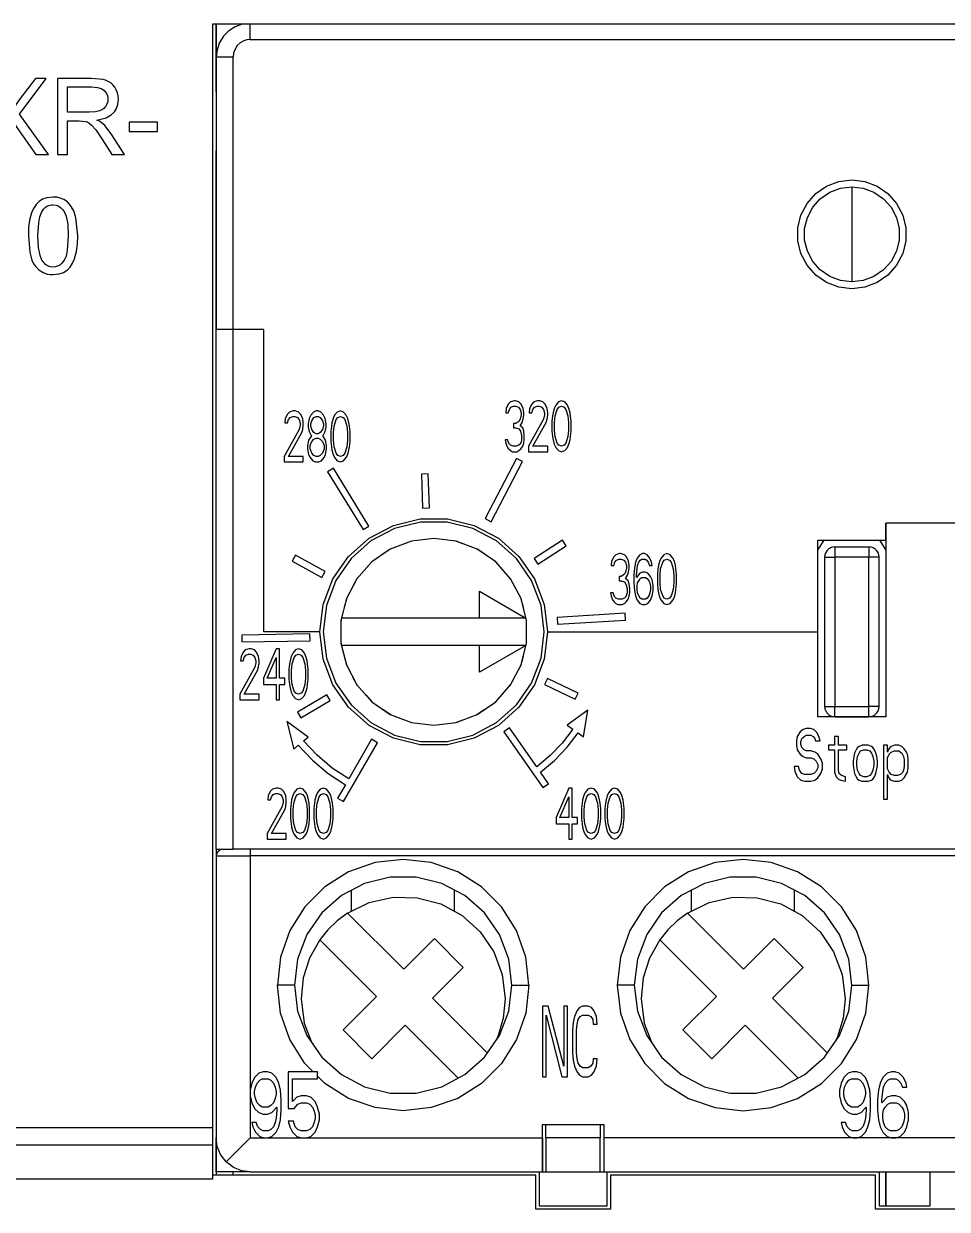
# Model space of a CAD drawing. Header units: millimetres. Extents: x 0 to 156, y 0 to 155.
# Drawn here: x 49.84 to 77.01, y 57.5 to 92.4 of the extents above; entities that cross this region are included whole.
import ezdxf

# ---------------------------------------------------------------- set-up
doc = ezdxf.new("R2010")
doc.units = ezdxf.units.MM

# ---------------------------------------------------------------- blocks, each defined once
blk = doc.blocks.new('CHINT_70dbcf6fe7c4519691b3c42ff544d895_FACE_0')
at = {"color": 7, "linetype": 'CONTINUOUS', "true_color": 0x40d9ff}
for p, q in [((56, 83.4), (56, 91.413)), ((55.5, 68.1), (55.5, 83.4)), ((56, 68.1), (56, 83.4)), ((61.248, 77.171), (61.042, 77.094)), ((62.758, 77.094), (62.552, 77.171)), ((73.2, 76.9), (73.387, 77.2)), ((75.012, 77.2), (75.2, 76.9)), ((60.633, 76.939), (60.415, 76.792)), ((63.385, 76.792), (63.167, 76.939)), ((73.7, 77), (74.7, 77)), ((60.091, 76.568), (59.901, 76.36)), ((63.899, 76.36), (63.709, 76.568)), ((73.4, 76.7), (73.4, 72.3)), ((75, 72.3), (75, 76.7)), ((59.652, 76.079), (59.512, 75.824)), ((64.288, 75.824), (64.148, 76.079)), ((59.342, 75.501), (59.264, 75.213)), ((64.536, 75.213), (64.458, 75.501)), ((59.174, 74.848), (59.17, 74.806)), ((64.63, 74.806), (64.626, 74.848)), ((65.25, 74.5), (73.2, 74.5)), ((59.17, 74.194), (59.174, 74.152)), ((64.626, 74.152), (64.63, 74.194)), ((59.264, 73.787), (59.342, 73.499)), ((64.458, 73.499), (64.536, 73.787)), ((59.512, 73.176), (59.652, 72.921)), ((64.148, 72.921), (64.288, 73.176)), ((59.901, 72.64), (60.091, 72.432)), ((63.709, 72.432), (63.899, 72.64)), ((60.415, 72.208), (60.633, 72.061)), ((61.042, 71.906), (61.248, 71.829)), ((62.552, 71.829), (62.758, 71.906)), ((63.167, 72.061), (63.385, 72.208)), ((73.7, 72), (74.7, 72)), ((100, 68.1), (56, 68.1)), ((59.485, 66.275), (59.485, 66.893)), ((62.515, 66.267), (62.515, 66.893)), ((69.485, 66.275), (69.485, 66.893)), ((72.515, 66.267), (72.515, 66.893)), ((56, 58.5), (56, 58.6)), ((56.5, 58.6), (65.1, 58.6)), ((65.1, 58.6), (66.9, 58.6)), ((66.9, 58.6), (89.1, 58.6)), ((75.2, 57.6), (75.2, 57.625))]:
    blk.add_line(p, q, dxfattribs=at)
for points in [[(55.4, 59.9), (55.4, 92.4), (100.6, 92.4), (100.6, 59.9)], [(55.5, 90.4), (55.5, 90.4), (55.5, 92.4)], [(55.5, 92.4), (55.5, 91.413), (55.5, 83.4)], [(56.343, 92.4), (56.261, 92.385), (56.055, 92.309), (55.87, 92.19), (55.715, 92.033), (55.598, 91.844), (55.525, 91.634), (55.5, 91.413)], [(56.5, 91.94), (56.5, 92.063), (56.5, 92.179), (56.5, 92.28), (56.5, 92.36), (56.5, 92.4)], [(56.5, 91.94), (56.404, 91.93), (56.311, 91.9), (56.208, 91.84), (56.121, 91.756), (56.055, 91.653), (56.014, 91.536), (56, 91.413)], [(56.5, 91.94), (100, 91.94), (100, 90.8)], [(56, 91.413), (55.889, 91.413), (55.783, 91.413), (55.688, 91.413), (55.609, 91.413), (55.55, 91.413), (55.513, 91.413), (55.5, 91.413)], [(48.871, 88.55), (49.429, 89.328), (49.536, 89.498), (49.635, 89.348), (50.198, 88.55), (50.564, 88.55), (49.718, 89.735), (50.502, 90.788), (50.18, 90.788), (49.73, 90.195), (49.551, 89.938), (49.373, 90.213), (48.967, 90.788), (48.615, 90.788), (49.381, 89.716), (48.514, 88.55), (48.871, 88.55)], [(51.129, 88.549), (51.129, 89.543), (51.473, 89.543), (51.665, 89.526), (51.712, 89.508), (51.768, 89.472), (51.836, 89.416), (51.956, 89.278), (52.135, 89.016), (52.431, 88.549), (52.803, 88.549), (52.413, 89.159), (52.226, 89.4), (52.109, 89.501), (52.05, 89.538), (51.992, 89.565), (52.261, 89.634), (52.41, 89.717), (52.504, 89.806), (52.567, 89.906), (52.606, 90.022), (52.618, 90.096), (52.622, 90.176), (52.615, 90.273), (52.594, 90.365), (52.561, 90.452), (52.517, 90.532), (52.463, 90.599), (52.4, 90.655), (52.307, 90.712), (52.243, 90.738), (52.177, 90.757), (51.823, 90.786), (50.833, 90.786), (50.833, 88.549), (51.129, 88.549)], [(51.129, 90.541), (51.835, 90.541), (52.008, 90.526), (52.119, 90.491), (52.169, 90.462), (52.209, 90.43), (52.27, 90.349), (52.303, 90.275), (52.313, 90.226), (52.317, 90.175), (52.309, 90.097), (52.286, 90.028), (52.247, 89.963), (52.196, 89.907), (52.138, 89.866), (52.07, 89.835), (51.946, 89.81), (51.766, 89.801), (51.129, 89.801), (51.129, 90.541)], [(55.5, 90.4), (55.5, 90.344), (55.5, 90.177), (55.5, 89.911), (55.5, 89.559), (55.5, 89.262)], [(53.778, 89.223), (53.778, 89.498), (52.939, 89.498), (52.939, 89.223), (53.778, 89.223)], [(55.5, 89.5), (55.5, 89.5), (55.5, 89.473), (55.5, 89.392), (55.5, 89.262)], [(55.5, 89.262), (55.5, 89.091), (55.5, 88.887), (55.5, 88.662)], [(55.5, 83.4), (55.5, 88.662), (55.5, 88.662)], [(73.817, 87.754), (74.2, 87.8), (74.583, 87.754), (74.944, 87.617), (75.261, 87.398), (75.517, 87.109), (75.696, 86.767), (75.788, 86.393), (75.788, 86.007), (75.696, 85.633), (75.517, 85.291), (75.261, 85.002), (74.944, 84.783), (74.583, 84.646), (74.2, 84.6), (73.817, 84.646), (73.456, 84.783), (73.139, 85.002), (72.883, 85.291), (72.704, 85.633), (72.612, 86.007), (72.612, 86.393), (72.704, 86.767), (72.883, 87.109), (73.139, 87.398), (73.456, 87.617), (73.817, 87.754)], [(74.2, 84.8), (73.865, 84.841), (73.549, 84.96), (73.272, 85.152), (73.048, 85.405), (72.891, 85.704), (72.81, 86.031), (72.81, 86.369), (72.891, 86.696), (73.048, 86.995), (73.272, 87.248), (73.549, 87.44), (73.865, 87.559), (74.2, 87.6)], [(74.2, 87.6), (74.535, 87.559), (74.851, 87.44), (75.128, 87.248), (75.352, 86.995), (75.509, 86.696), (75.59, 86.369), (75.59, 86.031), (75.509, 85.704), (75.352, 85.405), (75.128, 85.152), (74.851, 84.96), (74.535, 84.841), (74.2, 84.8)], [(74.2, 87.6), (74.2, 87.565), (74.2, 87.461), (74.2, 87.295), (74.2, 87.073), (74.2, 86.807), (74.2, 86.512), (74.2, 86.2), (74.2, 85.888), (74.2, 85.593), (74.2, 85.327), (74.2, 85.105), (74.2, 84.939), (74.2, 84.835), (74.2, 84.8)], [(50.614, 85.018), (50.702, 85.014), (50.883, 85.034), (51.01, 85.08), (51.113, 85.146), (51.202, 85.236), (51.276, 85.347), (51.336, 85.482), (51.392, 85.697), (51.42, 85.911), (51.429, 86.153), (51.376, 86.687), (51.31, 86.892), (51.219, 87.053), (51.123, 87.156), (51.019, 87.226), (50.912, 87.269), (50.811, 87.29), (50.702, 87.297), (50.521, 87.277), (50.393, 87.231), (50.29, 87.165), (50.201, 87.076), (50.127, 86.964), (50.068, 86.829), (50.011, 86.615), (49.983, 86.402), (49.974, 86.161), (50.013, 85.673), (50.077, 85.444), (50.12, 85.35), (50.171, 85.271), (50.287, 85.151), (50.409, 85.075), (50.532, 85.032), (50.614, 85.018)], [(50.654, 87.064), (50.699, 87.067), (50.794, 87.055), (50.869, 87.026), (50.93, 86.984), (50.981, 86.933), (51.027, 86.868), (51.084, 86.738), (51.131, 86.501), (51.149, 86.152), (51.121, 85.733), (51.082, 85.559), (51.03, 85.438), (50.963, 85.349), (50.897, 85.293), (50.833, 85.261), (50.77, 85.244), (50.702, 85.238), (50.615, 85.248), (50.538, 85.275), (50.477, 85.315), (50.425, 85.367), (50.399, 85.401), (50.374, 85.439), (50.318, 85.572), (50.272, 85.809), (50.255, 86.155), (50.278, 86.543), (50.314, 86.716), (50.361, 86.846), (50.423, 86.943), (50.481, 86.999), (50.542, 87.035), (50.612, 87.058), (50.654, 87.064)], [(56, 83.4), (55.513, 83.4), (55.5, 83.4)], [(56, 83.4), (55.889, 83.4), (55.783, 83.4), (55.688, 83.4), (55.609, 83.4), (55.55, 83.4), (55.513, 83.4)], [(58.55, 74.5), (56.9, 74.5), (56.9, 83.4), (56, 83.4)], [(57.5, 79.5), (58.062, 79.5), (58.062, 79.66), (57.625, 79.66), (58.016, 80.362), (58.047, 80.457), (58.062, 80.585), (58.062, 80.649), (58.047, 80.777), (57.984, 80.904), (57.922, 80.968), (57.828, 81), (57.766, 81), (57.656, 80.968), (57.594, 80.904), (57.531, 80.777), (57.516, 80.649), (57.594, 80.649), (57.625, 80.745), (57.672, 80.809), (57.75, 80.84), (57.812, 80.84), (57.891, 80.809), (57.937, 80.745), (57.969, 80.649), (57.969, 80.585), (57.937, 80.457), (57.5, 79.66), (57.5, 79.5)], [(58.281, 80.234), (58.219, 80.138), (58.188, 79.979), (58.188, 79.883), (58.219, 79.723), (58.266, 79.628), (58.344, 79.532), (58.422, 79.5), (58.516, 79.5), (58.594, 79.532), (58.672, 79.628), (58.719, 79.723), (58.75, 79.883), (58.75, 79.979), (58.719, 80.138), (58.656, 80.234), (58.625, 80.266), (58.656, 80.298), (58.703, 80.394), (58.734, 80.521), (58.734, 80.617), (58.703, 80.777), (58.656, 80.872), (58.578, 80.968), (58.5, 81), (58.437, 81), (58.359, 80.968), (58.281, 80.872), (58.234, 80.777), (58.203, 80.617), (58.203, 80.521), (58.234, 80.394), (58.281, 80.298), (58.313, 80.266), (58.281, 80.234)], [(58.875, 80.106), (58.891, 79.947), (58.906, 79.851), (58.937, 79.723), (58.984, 79.628), (59.062, 79.532), (59.156, 79.5), (59.25, 79.532), (59.328, 79.628), (59.375, 79.723), (59.406, 79.851), (59.422, 79.947), (59.437, 80.106), (59.437, 80.394), (59.422, 80.553), (59.406, 80.649), (59.375, 80.777), (59.328, 80.872), (59.25, 80.968), (59.156, 81), (59.062, 80.968), (58.984, 80.872), (58.937, 80.777), (58.906, 80.649), (58.891, 80.553), (58.875, 80.394), (58.875, 80.106)], [(64.548, 80.055), (64.564, 80.151), (64.564, 80.279), (64.548, 80.406), (64.517, 80.502), (64.439, 80.566), (64.501, 80.662), (64.533, 80.757), (64.548, 80.885), (64.548, 80.949), (64.533, 81.077), (64.47, 81.204), (64.407, 81.268), (64.298, 81.3), (64.266, 81.3), (64.157, 81.268), (64.094, 81.204), (64.031, 81.077), (64.016, 80.949), (64.094, 80.949), (64.125, 81.045), (64.172, 81.109), (64.251, 81.14), (64.313, 81.14), (64.392, 81.109), (64.439, 81.045), (64.47, 80.949), (64.47, 80.885), (64.439, 80.757), (64.407, 80.694), (64.313, 80.63), (64.251, 80.63), (64.251, 80.502), (64.313, 80.502), (64.407, 80.47), (64.454, 80.406), (64.486, 80.279), (64.486, 80.151), (64.47, 80.087), (64.439, 80.023), (64.407, 79.991), (64.329, 79.96), (64.235, 79.96), (64.157, 79.991), (64.125, 80.023), (64.094, 80.087), (64.078, 80.151), (64, 80.151), (64.016, 80.055), (64.047, 79.96), (64.094, 79.896), (64.157, 79.832), (64.219, 79.8), (64.345, 79.8), (64.407, 79.832), (64.47, 79.896), (64.517, 79.96), (64.548, 80.055)], [(64.689, 79.8), (65.253, 79.8), (65.253, 79.96), (64.814, 79.96), (65.206, 80.662), (65.237, 80.757), (65.253, 80.885), (65.253, 80.949), (65.237, 81.077), (65.175, 81.204), (65.112, 81.268), (65.018, 81.3), (64.955, 81.3), (64.846, 81.268), (64.783, 81.204), (64.72, 81.077), (64.705, 80.949), (64.783, 80.949), (64.814, 81.045), (64.861, 81.109), (64.94, 81.14), (65.002, 81.14), (65.081, 81.109), (65.128, 81.045), (65.159, 80.949), (65.159, 80.885), (65.128, 80.757), (64.689, 79.96), (64.689, 79.8)], [(65.378, 80.406), (65.394, 80.247), (65.41, 80.151), (65.441, 80.023), (65.488, 79.928), (65.566, 79.832), (65.66, 79.8), (65.754, 79.832), (65.832, 79.928), (65.879, 80.023), (65.911, 80.151), (65.926, 80.247), (65.942, 80.406), (65.942, 80.694), (65.926, 80.853), (65.911, 80.949), (65.879, 81.077), (65.832, 81.172), (65.754, 81.268), (65.66, 81.3), (65.566, 81.268), (65.488, 81.172), (65.441, 81.077), (65.41, 80.949), (65.394, 80.853), (65.378, 80.694), (65.378, 80.406)], [(65.472, 80.853), (65.535, 81.045), (65.582, 81.109), (65.66, 81.14), (65.738, 81.109), (65.785, 81.045), (65.848, 80.853), (65.864, 80.662), (65.864, 80.438), (65.848, 80.247), (65.785, 80.055), (65.738, 79.991), (65.66, 79.96), (65.582, 79.991), (65.535, 80.055), (65.472, 80.247), (65.457, 80.438), (65.457, 80.662), (65.472, 80.853)], [(58.562, 80.809), (58.625, 80.713), (58.656, 80.617), (58.656, 80.553), (58.625, 80.457), (58.562, 80.362), (58.5, 80.33), (58.437, 80.33), (58.375, 80.362), (58.313, 80.457), (58.281, 80.553), (58.281, 80.617), (58.313, 80.713), (58.375, 80.809), (58.437, 80.84), (58.5, 80.84), (58.562, 80.809)], [(58.969, 80.553), (59.031, 80.745), (59.078, 80.809), (59.156, 80.84), (59.234, 80.809), (59.281, 80.745), (59.344, 80.553), (59.359, 80.362), (59.359, 80.138), (59.344, 79.947), (59.281, 79.755), (59.234, 79.691), (59.156, 79.66), (59.078, 79.691), (59.031, 79.755), (58.969, 79.947), (58.953, 80.138), (58.953, 80.362), (58.969, 80.553)], [(58.375, 79.691), (58.313, 79.755), (58.266, 79.883), (58.266, 79.979), (58.313, 80.106), (58.375, 80.17), (58.437, 80.202), (58.5, 80.202), (58.562, 80.17), (58.625, 80.106), (58.672, 79.979), (58.672, 79.883), (58.625, 79.755), (58.562, 79.691), (58.5, 79.66), (58.437, 79.66), (58.375, 79.691)], [(64.509, 79.512), (64.331, 79.604), (63.408, 77.83), (63.585, 77.738), (64.509, 79.512)], [(58.777, 79.213), (59.822, 77.508), (59.993, 77.612), (58.948, 79.317), (58.777, 79.213)], [(61.738, 79.147), (61.538, 79.14), (61.573, 78.141), (61.773, 78.148), (61.738, 79.147)], [(58.55, 74.5), (58.647, 75.302), (58.934, 76.057), (59.392, 76.721), (59.997, 77.257), (60.712, 77.632), (61.496, 77.826), (62.304, 77.826), (63.088, 77.632), (63.803, 77.257), (64.408, 76.721), (64.866, 76.057), (65.153, 75.302), (65.25, 74.5)], [(58.744, 75.278), (58.65, 74.5), (58.744, 73.722), (59.022, 72.99), (59.467, 72.345), (60.054, 71.825), (60.748, 71.461), (61.508, 71.274), (62.292, 71.274), (63.052, 71.461), (63.746, 71.825), (64.333, 72.345), (64.778, 72.99), (65.056, 73.722), (65.15, 74.5), (65.056, 75.278), (64.778, 76.01), (64.333, 76.655), (63.746, 77.175), (63.052, 77.539), (62.292, 77.726), (61.508, 77.726), (60.748, 77.539), (60.054, 77.175), (59.467, 76.655), (59.022, 76.01), (58.744, 75.278)], [(75.2, 77.7), (75.2, 72), (73.2, 72), (73.2, 74.5)], [(73.2, 74.5), (73.2, 77.2), (75.2, 77.2), (75.2, 77.7)], [(83.8, 73.3), (82.3, 77.7), (75.2, 77.7)], [(61.242, 71.83), (61.9, 71.75), (62.558, 71.83), (63.178, 72.065), (63.724, 72.442), (64.163, 72.938), (64.471, 73.525), (64.63, 74.169), (64.63, 74.831), (64.471, 75.475), (64.163, 76.062), (63.724, 76.558), (63.178, 76.935), (62.558, 77.17), (61.9, 77.25), (61.242, 77.17), (60.622, 76.935), (60.076, 76.558), (59.637, 76.062), (59.329, 75.475), (59.17, 74.831), (59.17, 74.169), (59.329, 73.525), (59.637, 72.938), (60.076, 72.442), (60.622, 72.065), (61.242, 71.83)], [(65.8, 77.033), (65.691, 77.2), (64.852, 76.656), (64.961, 76.488), (65.8, 77.033)], [(67.648, 75.555), (67.664, 75.651), (67.664, 75.779), (67.648, 75.906), (67.617, 76.002), (67.539, 76.066), (67.601, 76.162), (67.633, 76.257), (67.648, 76.385), (67.648, 76.449), (67.633, 76.577), (67.57, 76.704), (67.507, 76.768), (67.398, 76.8), (67.366, 76.8), (67.257, 76.768), (67.194, 76.704), (67.131, 76.577), (67.116, 76.449), (67.194, 76.449), (67.225, 76.545), (67.272, 76.609), (67.351, 76.64), (67.413, 76.64), (67.492, 76.609), (67.539, 76.545), (67.57, 76.449), (67.57, 76.385), (67.539, 76.257), (67.507, 76.194), (67.413, 76.13), (67.351, 76.13), (67.351, 76.002), (67.413, 76.002), (67.507, 75.97), (67.554, 75.906), (67.586, 75.779), (67.586, 75.651), (67.57, 75.587), (67.539, 75.523), (67.507, 75.491), (67.429, 75.46), (67.335, 75.46), (67.257, 75.491), (67.225, 75.523), (67.194, 75.587), (67.178, 75.651), (67.1, 75.651), (67.116, 75.555), (67.147, 75.46), (67.194, 75.396), (67.257, 75.332), (67.319, 75.3), (67.445, 75.3), (67.507, 75.332), (67.57, 75.396), (67.617, 75.46), (67.648, 75.555)], [(68.275, 76.13), (68.196, 76.226), (68.118, 76.257), (68.04, 76.257), (67.961, 76.226), (67.867, 76.098), (67.867, 76.162), (67.883, 76.353), (67.899, 76.449), (67.93, 76.545), (67.977, 76.609), (68.024, 76.64), (68.118, 76.64), (68.165, 76.609), (68.212, 76.545), (68.243, 76.449), (68.322, 76.449), (68.306, 76.545), (68.259, 76.672), (68.181, 76.768), (68.102, 76.8), (68.04, 76.8), (67.961, 76.768), (67.883, 76.672), (67.836, 76.545), (67.805, 76.385), (67.789, 76.162), (67.789, 75.938), (67.805, 75.715), (67.836, 75.555), (67.883, 75.428), (67.961, 75.332), (68.04, 75.3), (68.118, 75.3), (68.196, 75.332), (68.275, 75.428), (68.322, 75.555), (68.353, 75.715), (68.353, 75.874), (68.322, 76.034), (68.275, 76.13)], [(68.478, 75.906), (68.494, 75.747), (68.51, 75.651), (68.541, 75.523), (68.588, 75.428), (68.666, 75.332), (68.76, 75.3), (68.854, 75.332), (68.932, 75.428), (68.979, 75.523), (69.011, 75.651), (69.026, 75.747), (69.042, 75.906), (69.042, 76.194), (69.026, 76.353), (69.011, 76.449), (68.979, 76.577), (68.932, 76.672), (68.854, 76.768), (68.76, 76.8), (68.666, 76.768), (68.588, 76.672), (68.541, 76.577), (68.51, 76.449), (68.494, 76.353), (68.478, 76.194), (68.478, 75.906)], [(73.7, 77), (73.633, 76.992), (73.57, 76.97), (73.513, 76.935), (73.465, 76.887), (73.43, 76.83), (73.408, 76.767), (73.4, 76.7)], [(73.7, 77), (73.7, 76.992), (73.7, 76.97), (73.7, 76.935), (73.7, 76.887), (73.7, 76.83), (73.7, 76.767), (73.7, 76.7)], [(75, 76.7), (74.992, 76.767), (74.97, 76.83), (74.935, 76.887), (74.887, 76.935), (74.83, 76.97), (74.767, 76.992), (74.7, 77)], [(74.7, 77), (74.7, 76.992), (74.7, 76.97), (74.7, 76.935), (74.7, 76.887), (74.7, 76.83), (74.7, 76.767), (74.7, 76.7)], [(57.833, 76.754), (57.736, 76.579), (58.611, 76.095), (58.708, 76.27), (57.833, 76.754)], [(68.572, 76.353), (68.635, 76.545), (68.682, 76.609), (68.76, 76.64), (68.838, 76.609), (68.885, 76.545), (68.948, 76.353), (68.964, 76.162), (68.964, 75.938), (68.948, 75.747), (68.885, 75.555), (68.838, 75.491), (68.76, 75.46), (68.682, 75.491), (68.635, 75.555), (68.572, 75.747), (68.557, 75.938), (68.557, 76.162), (68.572, 76.353)], [(73.4, 76.7), (73.408, 76.7), (73.43, 76.7), (73.465, 76.7), (73.513, 76.7), (73.57, 76.7), (73.633, 76.7), (73.7, 76.7)], [(73.7, 76.7), (73.7, 72.3), (74.7, 72.3), (74.7, 76.7), (73.7, 76.7)], [(75, 76.7), (74.992, 76.7), (74.97, 76.7), (74.935, 76.7), (74.887, 76.7), (74.83, 76.7), (74.767, 76.7), (74.7, 76.7)], [(68.275, 75.843), (68.275, 75.747), (68.259, 75.651), (68.228, 75.555), (68.181, 75.491), (68.134, 75.46), (68.024, 75.46), (67.977, 75.491), (67.93, 75.555), (67.899, 75.651), (67.883, 75.747), (67.883, 75.843), (67.899, 75.938), (67.93, 76.002), (67.977, 76.066), (68.024, 76.098), (68.134, 76.098), (68.181, 76.066), (68.228, 76.002), (68.259, 75.938), (68.275, 75.843)], [(63.25, 74.9), (63.25, 75.691), (64.612, 74.905)], [(67.539, 74.845), (67.527, 75.045), (65.531, 74.922), (65.543, 74.723), (67.539, 74.845)], [(64.613, 74.9), (63.25, 74.9), (59.187, 74.9)], [(56.251, 74.401), (56.254, 74.201), (58.261, 74.236), (58.251, 74.436), (56.251, 74.401)], [(65.25, 74.5), (65.153, 73.698), (64.866, 72.943), (64.408, 72.279), (63.803, 71.743), (63.088, 71.368), (62.304, 71.174), (61.496, 71.174), (60.712, 71.368), (59.997, 71.743), (59.392, 72.279), (58.934, 72.943), (58.647, 73.698), (58.55, 74.5)], [(56.2, 72.5), (56.764, 72.5), (56.764, 72.66), (56.325, 72.66), (56.717, 73.362), (56.748, 73.457), (56.764, 73.585), (56.764, 73.649), (56.748, 73.777), (56.686, 73.904), (56.623, 73.968), (56.529, 74), (56.466, 74), (56.357, 73.968), (56.294, 73.904), (56.231, 73.777), (56.216, 73.649), (56.294, 73.649), (56.325, 73.745), (56.372, 73.809), (56.451, 73.84), (56.513, 73.84), (56.592, 73.809), (56.639, 73.745), (56.67, 73.649), (56.67, 73.585), (56.639, 73.457), (56.2, 72.66), (56.2, 72.5)], [(57.359, 72.5), (57.359, 72.947), (57.516, 72.947), (57.516, 73.138), (57.359, 73.138), (57.359, 74), (57.265, 74), (56.889, 73.138), (56.889, 72.947), (57.265, 72.947), (57.265, 72.5), (57.359, 72.5)], [(57.641, 73.106), (57.657, 72.947), (57.672, 72.851), (57.704, 72.723), (57.751, 72.628), (57.829, 72.532), (57.923, 72.5), (58.017, 72.532), (58.095, 72.628), (58.142, 72.723), (58.173, 72.851), (58.189, 72.947), (58.205, 73.106), (58.205, 73.394), (58.189, 73.553), (58.173, 73.649), (58.142, 73.777), (58.095, 73.872), (58.017, 73.968), (57.923, 74), (57.829, 73.968), (57.751, 73.872), (57.704, 73.777), (57.672, 73.649), (57.657, 73.553), (57.641, 73.394), (57.641, 73.106)], [(64.613, 74.1), (63.25, 74.1), (59.187, 74.1)], [(64.612, 74.095), (63.25, 73.309), (63.25, 74.1)], [(57.265, 73.745), (57.265, 73.138), (56.999, 73.138), (57.265, 73.745)], [(57.735, 73.553), (57.798, 73.745), (57.845, 73.809), (57.923, 73.84), (58.001, 73.809), (58.048, 73.745), (58.111, 73.553), (58.126, 73.362), (58.126, 73.138), (58.111, 72.947), (58.048, 72.755), (58.001, 72.691), (57.923, 72.66), (57.845, 72.691), (57.798, 72.755), (57.735, 72.947), (57.719, 73.138), (57.719, 73.362), (57.735, 73.553)], [(66.059, 72.516), (66.145, 72.697), (65.242, 73.127), (65.156, 72.947), (66.059, 72.516)], [(57.89, 72.138), (57.991, 71.966), (58.853, 72.473), (58.752, 72.645), (57.89, 72.138)], [(73.4, 72.3), (73.408, 72.233), (73.43, 72.17), (73.465, 72.113), (73.513, 72.065), (73.57, 72.03), (73.633, 72.008), (73.7, 72)], [(73.4, 72.3), (73.408, 72.3), (73.43, 72.3), (73.465, 72.3), (73.513, 72.3), (73.57, 72.3), (73.633, 72.3), (73.7, 72.3)], [(73.7, 72), (73.7, 72.008), (73.7, 72.03), (73.7, 72.065), (73.7, 72.113), (73.7, 72.17), (73.7, 72.233), (73.7, 72.3)], [(75, 72.3), (74.992, 72.3), (74.97, 72.3), (74.935, 72.3), (74.887, 72.3), (74.83, 72.3), (74.767, 72.3), (74.7, 72.3)], [(74.7, 72), (74.7, 72.008), (74.7, 72.03), (74.7, 72.065), (74.7, 72.113), (74.7, 72.17), (74.7, 72.233), (74.7, 72.3)], [(74.7, 72), (74.767, 72.008), (74.83, 72.03), (74.887, 72.065), (74.935, 72.113), (74.97, 72.17), (74.992, 72.233), (75, 72.3)], [(65.821, 71.1), (66.151, 71.523), (66.31, 71.412), (66.434, 72.19), (65.827, 71.75), (65.996, 71.632), (65.679, 71.226), (65.322, 70.855), (64.929, 70.522), (64.127, 71.668), (63.964, 71.553), (65.111, 69.915), (65.275, 70.029), (65.038, 70.366), (65.449, 70.713), (65.821, 71.1)], [(58.468, 70.864), (58.069, 71.287), (58.201, 71.397), (57.582, 71.858), (57.784, 71.048), (57.916, 71.158), (58.331, 70.718), (58.795, 70.329), (59.3, 69.997), (59.073, 69.604), (59.246, 69.504), (60.246, 71.236), (60.073, 71.336), (59.4, 70.17), (58.914, 70.49), (58.468, 70.864)], [(72.68, 71.555), (72.59, 71.422), (72.568, 71.29), (72.568, 71.158), (72.59, 71.026), (72.68, 70.893), (72.77, 70.827), (72.86, 70.794), (72.995, 70.794), (73.086, 70.761), (73.153, 70.695), (73.198, 70.596), (73.198, 70.497), (73.153, 70.398), (73.086, 70.331), (72.995, 70.298), (72.815, 70.298), (72.725, 70.331), (72.658, 70.431), (72.635, 70.53), (72.5, 70.53), (72.523, 70.398), (72.59, 70.232), (72.703, 70.133), (72.815, 70.1), (72.995, 70.1), (73.108, 70.133), (73.198, 70.199), (73.288, 70.331), (73.333, 70.464), (73.333, 70.629), (73.288, 70.761), (73.198, 70.893), (73.108, 70.96), (72.995, 70.993), (72.86, 70.993), (72.793, 71.026), (72.725, 71.092), (72.703, 71.191), (72.703, 71.257), (72.725, 71.356), (72.793, 71.422), (72.86, 71.456), (72.995, 71.456), (73.063, 71.422), (73.108, 71.356), (73.131, 71.29), (73.266, 71.29), (73.243, 71.389), (73.176, 71.522), (73.086, 71.621), (72.973, 71.654), (72.86, 71.654), (72.77, 71.621), (72.68, 71.555)], [(73.896, 70.265), (73.829, 70.331), (73.806, 70.431), (73.806, 71.026), (74.054, 71.026), (74.054, 71.158), (73.806, 71.158), (73.806, 71.422), (73.694, 71.422), (73.694, 71.158), (73.513, 71.158), (73.513, 71.026), (73.694, 71.026), (73.694, 70.364), (73.739, 70.232), (73.806, 70.166), (73.874, 70.133), (74.009, 70.1), (74.009, 70.232), (73.896, 70.265)], [(74.684, 70.1), (74.775, 70.133), (74.82, 70.166), (74.865, 70.232), (74.91, 70.331), (74.955, 70.563), (74.955, 70.695), (74.932, 70.827), (74.91, 70.927), (74.865, 71.026), (74.82, 71.092), (74.775, 71.125), (74.684, 71.158), (74.504, 71.158), (74.414, 71.125), (74.369, 71.092), (74.324, 71.026), (74.279, 70.927), (74.257, 70.827), (74.234, 70.695), (74.234, 70.563), (74.279, 70.331), (74.324, 70.232), (74.369, 70.166), (74.414, 70.133), (74.504, 70.1), (74.684, 70.1)], [(74.459, 70.265), (74.414, 70.331), (74.369, 70.431), (74.347, 70.563), (74.347, 70.695), (74.369, 70.827), (74.414, 70.927), (74.459, 70.993), (74.549, 71.026), (74.639, 71.026), (74.729, 70.993), (74.775, 70.927), (74.82, 70.827), (74.842, 70.695), (74.842, 70.563), (74.82, 70.431), (74.775, 70.331), (74.729, 70.265), (74.639, 70.232), (74.549, 70.232), (74.459, 70.265)], [(75.247, 70.298), (75.27, 70.232), (75.315, 70.166), (75.36, 70.133), (75.45, 70.1), (75.585, 70.1), (75.675, 70.133), (75.743, 70.199), (75.833, 70.364), (75.856, 70.497), (75.856, 70.761), (75.833, 70.893), (75.81, 70.96), (75.743, 71.059), (75.675, 71.125), (75.585, 71.158), (75.45, 71.158), (75.36, 71.125), (75.315, 71.092), (75.27, 71.026), (75.247, 70.96), (75.247, 71.158), (75.135, 71.158), (75.135, 69.571), (75.247, 69.571), (75.247, 70.298)], [(75.247, 70.464), (75.247, 70.794), (75.293, 70.893), (75.36, 70.96), (75.45, 70.993), (75.585, 70.993), (75.675, 70.927), (75.72, 70.827), (75.743, 70.728), (75.743, 70.53), (75.72, 70.431), (75.698, 70.364), (75.63, 70.298), (75.54, 70.265), (75.45, 70.265), (75.36, 70.298), (75.293, 70.364), (75.247, 70.464)], [(57, 68.4), (57.562, 68.4), (57.562, 68.56), (57.125, 68.56), (57.516, 69.262), (57.547, 69.357), (57.562, 69.485), (57.562, 69.549), (57.547, 69.677), (57.484, 69.804), (57.422, 69.868), (57.328, 69.9), (57.266, 69.9), (57.156, 69.868), (57.094, 69.804), (57.031, 69.677), (57.016, 69.549), (57.094, 69.549), (57.125, 69.645), (57.172, 69.709), (57.25, 69.74), (57.312, 69.74), (57.391, 69.709), (57.437, 69.645), (57.469, 69.549), (57.469, 69.485), (57.437, 69.357), (57, 68.56), (57, 68.4)], [(57.688, 69.006), (57.703, 68.847), (57.719, 68.751), (57.75, 68.623), (57.797, 68.528), (57.875, 68.432), (57.969, 68.4), (58.062, 68.432), (58.141, 68.528), (58.188, 68.623), (58.219, 68.751), (58.234, 68.847), (58.25, 69.006), (58.25, 69.294), (58.234, 69.453), (58.219, 69.549), (58.188, 69.677), (58.141, 69.772), (58.062, 69.868), (57.969, 69.9), (57.875, 69.868), (57.797, 69.772), (57.75, 69.677), (57.719, 69.549), (57.703, 69.453), (57.688, 69.294), (57.688, 69.006)], [(58.375, 69.006), (58.391, 68.847), (58.406, 68.751), (58.437, 68.623), (58.484, 68.528), (58.562, 68.432), (58.656, 68.4), (58.75, 68.432), (58.828, 68.528), (58.875, 68.623), (58.906, 68.751), (58.922, 68.847), (58.937, 69.006), (58.937, 69.294), (58.922, 69.453), (58.906, 69.549), (58.875, 69.677), (58.828, 69.772), (58.75, 69.868), (58.656, 69.9), (58.562, 69.868), (58.484, 69.772), (58.437, 69.677), (58.406, 69.549), (58.391, 69.453), (58.375, 69.294), (58.375, 69.006)], [(65.5, 69.038), (65.5, 68.847), (65.875, 68.847), (65.875, 68.4), (65.969, 68.4), (65.969, 68.847), (66.125, 68.847), (66.125, 69.038), (65.969, 69.038), (65.969, 69.9), (65.875, 69.9), (65.5, 69.038)], [(66.25, 69.006), (66.266, 68.847), (66.281, 68.751), (66.313, 68.623), (66.359, 68.528), (66.438, 68.432), (66.531, 68.4), (66.625, 68.432), (66.703, 68.528), (66.75, 68.623), (66.781, 68.751), (66.797, 68.847), (66.812, 69.006), (66.812, 69.294), (66.797, 69.453), (66.781, 69.549), (66.75, 69.677), (66.703, 69.772), (66.625, 69.868), (66.531, 69.9), (66.438, 69.868), (66.359, 69.772), (66.313, 69.677), (66.281, 69.549), (66.266, 69.453), (66.25, 69.294), (66.25, 69.006)], [(66.937, 69.006), (66.953, 68.847), (66.969, 68.751), (67, 68.623), (67.047, 68.528), (67.125, 68.432), (67.219, 68.4), (67.313, 68.432), (67.391, 68.528), (67.437, 68.623), (67.469, 68.751), (67.484, 68.847), (67.5, 69.006), (67.5, 69.294), (67.484, 69.453), (67.469, 69.549), (67.437, 69.677), (67.391, 69.772), (67.313, 69.868), (67.219, 69.9), (67.125, 69.868), (67.047, 69.772), (67, 69.677), (66.969, 69.549), (66.953, 69.453), (66.937, 69.294), (66.937, 69.006)], [(57.781, 69.453), (57.844, 69.645), (57.891, 69.709), (57.969, 69.74), (58.047, 69.709), (58.094, 69.645), (58.156, 69.453), (58.172, 69.262), (58.172, 69.038), (58.156, 68.847), (58.094, 68.655), (58.047, 68.591), (57.969, 68.56), (57.891, 68.591), (57.844, 68.655), (57.781, 68.847), (57.766, 69.038), (57.766, 69.262), (57.781, 69.453)], [(58.469, 69.453), (58.531, 69.645), (58.578, 69.709), (58.656, 69.74), (58.734, 69.709), (58.781, 69.645), (58.844, 69.453), (58.859, 69.262), (58.859, 69.038), (58.844, 68.847), (58.781, 68.655), (58.734, 68.591), (58.656, 68.56), (58.578, 68.591), (58.531, 68.655), (58.469, 68.847), (58.453, 69.038), (58.453, 69.262), (58.469, 69.453)], [(65.875, 69.645), (65.875, 69.038), (65.609, 69.038), (65.875, 69.645)], [(66.344, 69.453), (66.406, 69.645), (66.453, 69.709), (66.531, 69.74), (66.609, 69.709), (66.656, 69.645), (66.719, 69.453), (66.734, 69.262), (66.734, 69.038), (66.719, 68.847), (66.656, 68.655), (66.609, 68.591), (66.531, 68.56), (66.453, 68.591), (66.406, 68.655), (66.344, 68.847), (66.328, 69.038), (66.328, 69.262), (66.344, 69.453)], [(67.031, 69.453), (67.094, 69.645), (67.141, 69.709), (67.219, 69.74), (67.297, 69.709), (67.344, 69.645), (67.406, 69.453), (67.422, 69.262), (67.422, 69.038), (67.406, 68.847), (67.344, 68.655), (67.297, 68.591), (67.219, 68.56), (67.141, 68.591), (67.094, 68.655), (67.031, 68.847), (67.016, 69.038), (67.016, 69.262), (67.031, 69.453)], [(55.5, 68.1), (55.513, 68.1), (56, 68.1)], [(55.5, 68.1), (55.5, 67.9), (55.5, 59.6), (55.5, 58.5)], [(55.7, 68.1), (55.655, 68.095), (55.613, 68.08), (55.575, 68.056), (55.544, 68.025), (55.52, 67.987), (55.505, 67.945), (55.5, 67.9)], [(55.513, 68.1), (55.55, 68.1), (55.609, 68.1), (55.688, 68.1), (55.783, 68.1), (55.889, 68.1), (56, 68.1)], [(56.5, 68.1), (56.5, 68.095), (56.5, 68.08), (56.5, 68.056), (56.5, 68.025), (56.5, 67.987), (56.5, 67.945), (56.5, 67.9)], [(55.5, 67.9), (55.525, 67.9), (55.599, 67.9), (55.718, 67.9), (55.877, 67.9), (56.066, 67.9), (56.277, 67.9), (56.5, 67.9)], [(90.9, 58.6), (90.9, 58.625), (90.9, 59.6), (99.5, 59.6), (99.5, 67.9), (56.5, 67.9), (56.5, 59.6), (65.1, 59.6), (65.1, 58.625), (65.1, 58.6)], [(64.7, 64.1), (64.607, 64.923), (64.334, 65.705), (63.893, 66.407), (63.307, 66.993), (62.605, 67.434), (61.823, 67.707), (61, 67.8), (60.177, 67.707), (59.395, 67.434), (58.693, 66.993), (58.107, 66.407), (57.666, 65.705), (57.393, 64.923), (57.3, 64.1)], [(74.7, 64.1), (74.607, 64.923), (74.334, 65.705), (73.893, 66.407), (73.307, 66.993), (72.605, 67.434), (71.823, 67.707), (71, 67.8), (70.177, 67.707), (69.395, 67.434), (68.693, 66.993), (68.107, 66.407), (67.666, 65.705), (67.393, 64.923), (67.3, 64.1)], [(64.2, 64.1), (64.107, 64.866), (63.833, 65.587), (63.395, 66.222), (62.818, 66.734), (62.135, 67.092), (61.386, 67.277), (60.614, 67.277), (59.865, 67.092), (59.182, 66.734), (58.605, 66.222), (58.167, 65.587), (57.893, 64.866), (57.8, 64.1)], [(74.2, 64.1), (74.107, 64.866), (73.833, 65.587), (73.395, 66.222), (72.818, 66.734), (72.135, 67.092), (71.386, 67.277), (70.614, 67.277), (69.865, 67.092), (69.182, 66.734), (68.605, 66.222), (68.167, 65.587), (67.893, 64.866), (67.8, 64.1)], [(59.365, 66.215), (60.005, 66.53), (60.702, 66.685), (61.416, 66.671), (62.107, 66.488), (62.734, 66.148), (63.264, 65.669), (63.665, 65.078), (63.915, 64.409), (64, 63.7), (63.945, 63.127), (63.781, 62.575), (63.7, 62.42)], [(69.365, 66.215), (70.005, 66.53), (70.702, 66.685), (71.416, 66.671), (72.107, 66.488), (72.734, 66.148), (73.264, 65.669), (73.665, 65.078), (73.915, 64.409), (74, 63.7), (73.945, 63.127), (73.781, 62.575), (73.7, 62.42)], [(59.365, 66.215), (59.06, 65.989), (58.787, 65.726), (58.55, 65.431)], [(59.365, 66.215), (61.016, 64.564), (61.919, 65.468), (62.768, 64.619), (61.864, 63.716), (63.48, 62.1)], [(69.365, 66.215), (69.06, 65.989), (68.787, 65.726), (68.55, 65.431)], [(69.365, 66.215), (71.016, 64.564), (71.919, 65.468), (72.768, 64.619), (71.864, 63.716), (73.48, 62.1)], [(58.55, 65.431), (58.249, 64.896), (58.063, 64.311), (58, 63.7), (58.088, 62.979), (58.303, 62.416)], [(62.618, 61.362), (61.064, 62.916), (60.081, 61.932), (59.232, 62.781), (60.216, 63.764), (58.55, 65.431)], [(68.55, 65.431), (68.249, 64.896), (68.063, 64.311), (68, 63.7), (68.088, 62.979), (68.303, 62.416)], [(72.618, 61.362), (71.064, 62.916), (70.081, 61.932), (69.232, 62.781), (70.216, 63.764), (68.55, 65.431)], [(58.354, 61.546), (58.107, 61.793), (57.666, 62.495), (57.393, 63.277), (57.3, 64.1)], [(57.8, 64.1), (57.787, 64.1), (57.75, 64.1), (57.691, 64.1), (57.612, 64.1), (57.517, 64.1), (57.411, 64.1), (57.3, 64.1)], [(57.8, 64.1), (57.893, 63.334), (58.167, 62.613), (58.605, 61.978), (59.182, 61.466), (59.865, 61.108), (60.614, 60.923), (61.386, 60.923), (62.135, 61.108), (62.818, 61.466), (63.395, 61.978), (63.833, 62.613), (64.107, 63.334), (64.2, 64.1)], [(64.7, 64.1), (64.607, 63.277), (64.334, 62.495), (63.893, 61.793), (63.307, 61.207), (62.605, 60.766), (61.823, 60.493), (61, 60.4), (60.177, 60.493), (59.395, 60.766), (58.693, 61.207), (58.485, 61.415)], [(64.2, 64.1), (64.213, 64.1), (64.25, 64.1), (64.309, 64.1), (64.388, 64.1), (64.483, 64.1), (64.589, 64.1), (64.7, 64.1)], [(67.3, 64.1), (67.393, 63.277), (67.666, 62.495), (68.107, 61.793), (68.693, 61.207), (69.395, 60.766), (70.177, 60.493), (71, 60.4), (71.823, 60.493), (72.605, 60.766), (73.307, 61.207), (73.893, 61.793), (74.334, 62.495), (74.607, 63.277), (74.7, 64.1)], [(67.8, 64.1), (67.787, 64.1), (67.75, 64.1), (67.691, 64.1), (67.612, 64.1), (67.517, 64.1), (67.411, 64.1), (67.3, 64.1)], [(67.8, 64.1), (67.893, 63.334), (68.167, 62.613), (68.605, 61.978), (69.182, 61.466), (69.865, 61.108), (70.614, 60.923), (71.386, 60.923), (72.135, 61.108), (72.818, 61.466), (73.395, 61.978), (73.833, 62.613), (74.107, 63.334), (74.2, 64.1)], [(74.2, 64.1), (74.213, 64.1), (74.25, 64.1), (74.309, 64.1), (74.388, 64.1), (74.483, 64.1), (74.589, 64.1), (74.7, 64.1)], [(65.211, 63.217), (65.672, 61.4), (65.838, 61.4), (65.838, 63.483), (65.727, 63.483), (65.727, 61.71), (65.266, 63.483), (65.1, 63.483), (65.1, 61.4), (65.211, 61.4), (65.211, 63.217)], [(66.594, 61.932), (66.576, 61.799), (66.521, 61.71), (66.447, 61.666), (66.281, 61.666), (66.207, 61.71), (66.152, 61.799), (66.115, 61.932), (66.096, 62.109), (66.096, 62.774), (66.115, 62.951), (66.152, 63.084), (66.207, 63.173), (66.281, 63.217), (66.447, 63.217), (66.521, 63.173), (66.576, 63.084), (66.594, 62.951), (66.705, 62.951), (66.687, 63.173), (66.613, 63.35), (66.539, 63.439), (66.447, 63.483), (66.281, 63.483), (66.189, 63.439), (66.115, 63.35), (66.041, 63.173), (66.004, 62.996), (65.986, 62.774), (65.986, 62.109), (66.004, 61.888), (66.041, 61.71), (66.115, 61.533), (66.189, 61.444), (66.281, 61.4), (66.447, 61.4), (66.539, 61.444), (66.613, 61.533), (66.687, 61.71), (66.705, 61.932), (66.594, 61.932)], [(56.576, 59.931), (56.653, 59.766), (56.78, 59.641), (56.907, 59.6), (57.009, 59.6), (57.136, 59.641), (57.263, 59.766), (57.34, 59.931), (57.391, 60.138), (57.416, 60.428), (57.416, 60.718), (57.391, 61.008), (57.34, 61.215), (57.263, 61.381), (57.136, 61.505), (57.009, 61.546), (56.882, 61.546), (56.754, 61.505), (56.627, 61.381), (56.551, 61.215), (56.5, 61.008), (56.5, 60.842), (56.551, 60.635), (56.627, 60.47), (56.754, 60.345), (56.882, 60.304), (57.009, 60.304), (57.136, 60.345), (57.289, 60.511), (57.289, 60.428), (57.263, 60.18), (57.238, 60.055), (57.187, 59.931), (57.111, 59.848), (57.034, 59.807), (56.882, 59.807), (56.805, 59.848), (56.729, 59.931), (56.678, 60.055), (56.551, 60.055), (56.576, 59.931)], [(57.9, 60.594), (58.001, 60.635), (58.154, 60.635), (58.256, 60.594), (58.332, 60.511), (58.383, 60.387), (58.409, 60.263), (58.409, 60.18), (58.383, 60.055), (58.332, 59.931), (58.256, 59.848), (58.154, 59.807), (58.001, 59.807), (57.9, 59.848), (57.823, 59.931), (57.772, 60.097), (57.62, 60.097), (57.671, 59.931), (57.747, 59.766), (57.874, 59.641), (58.001, 59.6), (58.154, 59.6), (58.281, 59.641), (58.409, 59.766), (58.485, 59.931), (58.536, 60.138), (58.536, 60.304), (58.485, 60.511), (58.409, 60.677), (58.281, 60.801), (58.154, 60.842), (58.001, 60.842), (57.874, 60.801), (57.747, 60.677), (57.747, 61.339), (58.485, 61.339), (58.485, 61.546), (57.62, 61.546), (57.62, 60.47), (57.798, 60.47), (57.9, 60.594)], [(73.912, 59.931), (73.988, 59.766), (74.115, 59.641), (74.242, 59.6), (74.344, 59.6), (74.472, 59.641), (74.599, 59.766), (74.675, 59.931), (74.726, 60.138), (74.751, 60.428), (74.751, 60.718), (74.726, 61.008), (74.675, 61.215), (74.599, 61.381), (74.472, 61.505), (74.344, 61.546), (74.217, 61.546), (74.09, 61.505), (73.963, 61.381), (73.886, 61.215), (73.835, 61.008), (73.835, 60.842), (73.886, 60.635), (73.963, 60.47), (74.09, 60.345), (74.217, 60.304), (74.344, 60.304), (74.472, 60.345), (74.624, 60.511), (74.624, 60.428), (74.599, 60.18), (74.573, 60.055), (74.522, 59.931), (74.446, 59.848), (74.37, 59.807), (74.217, 59.807), (74.141, 59.848), (74.064, 59.931), (74.013, 60.055), (73.886, 60.055), (73.912, 59.931)], [(75.744, 60.677), (75.617, 60.801), (75.489, 60.842), (75.362, 60.842), (75.235, 60.801), (75.082, 60.635), (75.082, 60.718), (75.108, 60.966), (75.133, 61.091), (75.184, 61.215), (75.26, 61.298), (75.337, 61.339), (75.489, 61.339), (75.566, 61.298), (75.642, 61.215), (75.693, 61.091), (75.82, 61.091), (75.795, 61.215), (75.718, 61.381), (75.591, 61.505), (75.464, 61.546), (75.362, 61.546), (75.235, 61.505), (75.108, 61.381), (75.031, 61.215), (74.98, 61.008), (74.955, 60.718), (74.955, 60.428), (74.98, 60.138), (75.031, 59.931), (75.108, 59.766), (75.235, 59.641), (75.362, 59.6), (75.489, 59.6), (75.617, 59.641), (75.744, 59.766), (75.82, 59.931), (75.871, 60.138), (75.871, 60.345), (75.82, 60.552), (75.744, 60.677)], [(57.238, 60.759), (57.187, 60.635), (57.111, 60.552), (57.034, 60.511), (56.856, 60.511), (56.78, 60.552), (56.704, 60.635), (56.653, 60.759), (56.627, 60.884), (56.627, 60.966), (56.653, 61.091), (56.704, 61.215), (56.78, 61.298), (56.856, 61.339), (57.034, 61.339), (57.111, 61.298), (57.187, 61.215), (57.238, 61.091), (57.263, 60.966), (57.263, 60.884), (57.238, 60.759)], [(74.573, 60.759), (74.522, 60.635), (74.446, 60.552), (74.37, 60.511), (74.192, 60.511), (74.115, 60.552), (74.039, 60.635), (73.988, 60.759), (73.963, 60.884), (73.963, 60.966), (73.988, 61.091), (74.039, 61.215), (74.115, 61.298), (74.192, 61.339), (74.37, 61.339), (74.446, 61.298), (74.522, 61.215), (74.573, 61.091), (74.599, 60.966), (74.599, 60.884), (74.573, 60.759)], [(75.744, 60.304), (75.744, 60.18), (75.718, 60.055), (75.668, 59.931), (75.591, 59.848), (75.515, 59.807), (75.337, 59.807), (75.26, 59.848), (75.184, 59.931), (75.133, 60.055), (75.108, 60.18), (75.108, 60.304), (75.133, 60.428), (75.184, 60.511), (75.26, 60.594), (75.337, 60.635), (75.515, 60.635), (75.591, 60.594), (75.668, 60.511), (75.718, 60.428), (75.744, 60.304)], [(48, 59.4), (55.4, 59.4), (55.4, 59.9), (48, 59.9), (48, 59.4)], [(65.1, 59.6), (65.1, 60), (66.9, 60), (66.9, 59.6)], [(66.8, 60), (66.8, 59.6), (65.2, 59.6), (65.2, 60)], [(55.4, 58.5), (55.4, 58.738), (55.4, 58.956), (55.4, 59.141), (55.4, 59.282), (55.4, 59.37), (55.4, 59.4)], [(56.5, 58.6), (55.5, 58.6), (55.5, 58.625), (55.5, 58.699), (55.5, 58.818), (55.5, 58.977), (55.5, 59.166), (55.5, 59.377), (55.5, 59.6)], [(55.793, 58.893), (55.627, 59.113), (55.531, 59.352), (55.5, 59.6)], [(55.793, 58.893), (56.014, 59.114), (56.256, 59.356), (56.5, 59.6)], [(65.1, 58.625), (65.1, 58.699), (65.1, 58.818), (65.1, 58.977), (65.1, 59.166), (65.1, 59.377), (65.1, 59.6)], [(65.2, 59.6), (65.2, 59.377), (65.2, 59.166), (65.2, 58.977), (65.2, 58.818), (65.2, 58.699), (65.2, 58.625), (65.2, 58.6), (66.8, 58.6), (66.8, 58.625), (66.8, 58.699), (66.8, 58.818), (66.8, 58.977), (66.8, 59.166), (66.8, 59.377), (66.8, 59.6)], [(89.1, 58.6), (89.1, 58.625), (89.1, 59.6), (66.9, 59.6), (66.9, 58.625), (66.9, 58.6)], [(66.9, 59.6), (66.9, 59.377), (66.9, 59.166), (66.9, 58.977), (66.9, 58.818), (66.9, 58.699), (66.9, 58.625)], [(56.5, 58.6), (56.252, 58.631), (56.013, 58.727), (55.793, 58.893)], [(48, 58.4), (55.4, 58.4), (55.4, 58.5)], [(100.6, 58.5), (91.1, 58.5), (91.1, 57.5), (88.9, 57.5), (88.9, 58.5), (81.1, 58.5), (81.1, 57.5), (74.9, 57.5), (74.9, 58.5), (67.1, 58.5), (67.1, 57.5), (64.9, 57.5), (64.9, 58.5), (55.4, 58.5)], [(65, 58.6), (65, 57.6), (67, 57.6), (67, 58.6)], [(75, 58.6), (75, 57.6), (75.2, 57.6)], [(75.2, 57.625), (75.2, 58.6), (75.2, 58.377), (75.2, 58.166), (75.2, 57.977), (75.2, 57.818), (75.2, 57.699), (75.2, 57.625)], [(75.2, 57.6), (76.5, 57.6), (76.5, 57.625), (76.5, 57.699), (76.5, 57.818), (76.5, 57.977), (76.5, 58.166), (76.5, 58.377), (76.5, 58.6)]]:
    blk.add_lwpolyline(points, dxfattribs=at)
blk = doc.blocks.new('CHINT_70dbcf6fe7c4519691b3c42ff544d895')
at = {"true_color": 0x40d9ff}
blk.add_blockref('CHINT_70dbcf6fe7c4519691b3c42ff544d895_FACE_0', (0, 0), dxfattribs=at)

msp = doc.modelspace()

# ---------------------------------------------------------------- block references
at = {"true_color": 0x40d9ff}
msp.add_blockref('CHINT_70dbcf6fe7c4519691b3c42ff544d895', (0, 0), dxfattribs=at)

doc.saveas('drawing.dxf')
